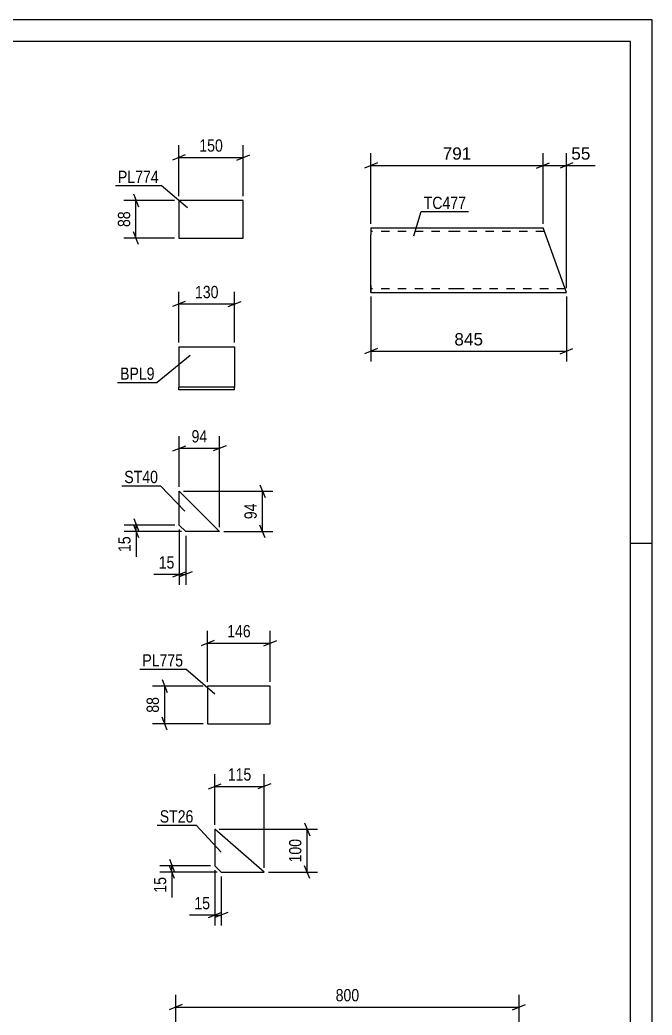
# Model space of a CAD drawing. Header units: millimetres. Extents: x 0 to 594, y 0 to 420.
# Drawn here: x 446.7 to 594, y 188 to 420 of the extents above; entities that cross this region are included whole.
import ezdxf

# ---------------------------------------------------------------- set-up
doc = ezdxf.new("R2010")
doc.units = ezdxf.units.MM
doc.linetypes.add('DXK_LINE_DOT2', pattern=[3.9198, 1.9599, -1.9599])
doc.styles.add('Arial', font='ARIAL.TTF', dxfattribs={"height": 0.2})
doc.styles.add('Arial Narrow', font='ARIALN.TTF', dxfattribs={"height": 0.2})

# ---------------------------------------------------------------- blocks, each defined once
blk = doc.blocks.new('Unknown-284934358-1134')
at = {"color": 5, "linetype": 'Continuous'}
for p, q in [((594, 420), (0, 420)), ((594, 0), (594, 420)), ((589, 415), (5, 415)), ((589, 5), (589, 415)), ((594, 298), (589, 298))]:
    blk.add_line(p, q, dxfattribs=at)
blk = doc.blocks.new('Part-284934358-10150 - 10149')
at = {"color": 2, "linetype": 'Continuous'}
for p, q in [((528.49, 371.5), (528.49, 369.9)), ((528.49, 371.5), (548.49, 371.5)), ((548.59, 371.5), (568.59, 371.5)), ((574.05, 356.5), (568.59, 371.5)), ((528.49, 358.1), (528.49, 369.9)), ((528.49, 356.5), (528.49, 358.1)), ((528.49, 356.5), (548.49, 356.5)), ((548.59, 356.5), (574.05, 356.5))]:
    blk.add_line(p, q, dxfattribs=at)
at = {"color": 7, "linetype": 'DXK_LINE_DOT2'}
for p, q in [((528.49, 371.5), (528.49, 371.04)), ((548.49, 370.7), (528.49, 370.7)), ((568.88, 370.7), (548.59, 370.7)), ((528.49, 358.1), (528.49, 356.63)), ((548.49, 357.3), (528.49, 357.3)), ((573.76, 357.3), (548.59, 357.3))]:
    blk.add_line(p, q, dxfattribs=at)
blk = doc.blocks.new('Part-284934358-7276 - 7275')
at = {"color": 2, "linetype": 'Continuous'}
for p, q in [((498.75, 377.94), (483.73, 377.94)), ((483.73, 377.94), (483.73, 369.14)), ((498.75, 369.14), (498.75, 377.94)), ((483.73, 369.14), (498.75, 369.14))]:
    blk.add_line(p, q, dxfattribs=at)
blk = doc.blocks.new('Part-284934358-7283 - 7282')
at = {"color": 2, "linetype": 'Continuous'}
for p, q in [((483.73, 343.79), (483.73, 334.39)), ((483.73, 343.79), (496.73, 343.79)), ((496.73, 343.79), (496.73, 343.75)), ((496.73, 343.75), (496.73, 334.39)), ((496.73, 334.39), (483.73, 334.39)), ((483.73, 333.84), (483.73, 334.39)), ((496.73, 334.35), (496.73, 334.39)), ((496.73, 333.84), (496.73, 334.35)), ((483.73, 333.79), (483.73, 333.84)), ((496.73, 333.79), (483.73, 333.79)), ((496.73, 333.79), (496.73, 333.84))]:
    blk.add_line(p, q, dxfattribs=at)
at = {"color": 7, "linetype": 'DXK_LINE_DOT2'}
for p, q in [((496.73, 343.79), (496.73, 343.46)), ((483.73, 333.79), (483.73, 333.84)), ((496.73, 333.79), (496.73, 333.84))]:
    blk.add_line(p, q, dxfattribs=at)
blk = doc.blocks.new('Part-284934358-7290 - 7289')
at = {"color": 2, "linetype": 'Continuous'}
for p, q in [((483.82, 310.16), (493.22, 300.76)), ((483.82, 302.26), (483.82, 310.16)), ((485.32, 300.76), (483.82, 302.26)), ((493.22, 300.76), (485.32, 300.76))]:
    blk.add_line(p, q, dxfattribs=at)
blk = doc.blocks.new('Part-284934358-7297 - 7296')
at = {"color": 2, "linetype": 'Continuous'}
for p, q in [((505.03, 264.75), (490.43, 264.75)), ((490.43, 264.75), (490.43, 255.95)), ((505.03, 255.95), (505.03, 264.75)), ((490.43, 255.95), (505.03, 255.95))]:
    blk.add_line(p, q, dxfattribs=at)
blk = doc.blocks.new('Part-284934358-7314 - 7313')
at = {"color": 2, "linetype": 'Continuous'}
for p, q in [((492.13, 231.36), (492.13, 222.86)), ((503.63, 221.36), (492.13, 231.36)), ((492.13, 222.86), (493.63, 221.36)), ((493.63, 221.36), (503.63, 221.36))]:
    blk.add_line(p, q, dxfattribs=at)
blk = doc.blocks.new('StraightDimension-284934358-14151 - 14018')
at = {"color": 7, "linetype": 'Continuous'}
for p, q in [((483.01, 149.33), (483.01, 192.76)), ((563.01, 149.33), (563.01, 192.76)), ((484.51, 190.51), (481.51, 189.31)), ((561.51, 189.31), (564.51, 190.51)), ((483.01, 189.91), (563.01, 189.91))]:
    blk.add_line(p, q, dxfattribs=at)
at = {"color": 0}
blk.add_wipeout([(526.36, 190.66), (526.36, 194.86), (519.67, 194.86), (519.67, 190.66)], dxfattribs=at)
at = {"color": 3, "style": 'Arial Narrow'}
blk.add_text('800', height=2.863, dxfattribs=at).set_placement((520.27, 191.26))
blk = doc.blocks.new('StraightDimension-284934358-10395 - 10149')
at = {"color": 7, "linetype": 'Continuous'}
for p, q in [((528.49, 355.5), (528.49, 340.38)), ((574.05, 355.5), (574.05, 340.38)), ((529.99, 343.38), (526.99, 342.18)), ((572.55, 342.18), (575.55, 343.38)), ((528.49, 342.78), (574.05, 342.78))]:
    blk.add_line(p, q, dxfattribs=at)
at = {"color": 0}
blk.add_wipeout([(555.2, 343.53), (555.2, 347.73), (547.33, 347.73), (547.33, 343.53)], dxfattribs=at)
at = {"color": 3, "style": 'Arial'}
blk.add_text('845', height=2.865, dxfattribs=at).set_placement((547.93, 344.13))
blk = doc.blocks.new('StraightDimension-284934358-10360 - 10149')
at = {"color": 7, "linetype": 'Continuous'}
for p, q in [((568.59, 372.5), (568.59, 388.93)), ((574.05, 357.5), (574.05, 388.93)), ((567.09, 385.48), (570.09, 386.68)), ((568.59, 386.08), (574.05, 386.08)), ((575.55, 386.68), (572.55, 385.48))]:
    blk.add_line(p, q, dxfattribs=at)
at = {"color": 0}
blk.add_wipeout([(580.22, 386.83), (580.22, 391.03), (574.57, 391.03), (574.57, 386.83)], dxfattribs=at)
at = {"color": 7, "linetype": 'Continuous'}
blk.add_line((574.05, 386.08), (580.75, 386.08), dxfattribs=at)
blk.add_line((574.05, 386.08), (580.75, 386.08), dxfattribs=at)
at = {"color": 3, "style": 'Arial'}
blk.add_text('55', height=2.865, dxfattribs=at).set_placement((575.17, 387.43))
blk = doc.blocks.new('StraightDimension-284934358-10361 - 10149')
at = {"color": 7, "linetype": 'Continuous'}
for p, q in [((528.49, 372.5), (528.49, 388.93)), ((568.59, 372.5), (568.59, 388.93)), ((529.99, 386.68), (526.99, 385.48)), ((528.49, 386.08), (568.59, 386.08)), ((567.09, 385.48), (570.09, 386.68))]:
    blk.add_line(p, q, dxfattribs=at)
at = {"color": 0}
blk.add_wipeout([(552.47, 386.83), (552.47, 391.03), (544.6, 391.03), (544.6, 386.83)], dxfattribs=at)
at = {"color": 3, "style": 'Arial'}
blk.add_text('791', height=2.865, dxfattribs=at).set_placement((545.2, 387.43))
blk = doc.blocks.new('StraightDimension-284934358-7861 - 7275')
at = {"color": 7, "linetype": 'Continuous'}
for p, q in [((473.13, 379.44), (474.33, 376.44)), ((482.73, 377.94), (470.88, 377.94)), ((473.73, 369.14), (473.73, 377.94)), ((482.73, 369.14), (470.88, 369.14)), ((474.33, 367.64), (473.13, 370.64))]:
    blk.add_line(p, q, dxfattribs=at)
at = {"color": 0}
blk.add_wipeout([(472.98, 375.97), (468.78, 375.97), (468.78, 371.12), (472.98, 371.12)], dxfattribs=at)
at = {"color": 3, "style": 'Arial Narrow'}
blk.add_text('88', height=2.863, rotation=90.0002, dxfattribs=at).set_placement((472.38, 371.72))
blk = doc.blocks.new('StraightDimension-284934358-7865 - 7275')
at = {"color": 7, "linetype": 'Continuous'}
for p, q in [((483.73, 378.94), (483.73, 390.79)), ((498.75, 378.94), (498.75, 390.79)), ((485.23, 388.54), (482.23, 387.34)), ((483.73, 387.94), (498.75, 387.94)), ((497.25, 387.34), (500.25, 388.54))]:
    blk.add_line(p, q, dxfattribs=at)
at = {"color": 0}
blk.add_wipeout([(494.58, 388.69), (494.58, 392.89), (487.9, 392.89), (487.9, 388.69)], dxfattribs=at)
at = {"color": 3, "style": 'Arial Narrow'}
blk.add_text('150', height=2.863, dxfattribs=at).set_placement((488.5, 389.29))
blk = doc.blocks.new('StraightDimension-284934358-7869 - 7282')
at = {"color": 7, "linetype": 'Continuous'}
for p, q in [((483.73, 344.79), (483.73, 356.64)), ((496.73, 344.79), (496.73, 356.64)), ((485.23, 354.39), (482.23, 353.19)), ((483.73, 353.79), (496.73, 353.79)), ((495.23, 353.19), (498.23, 354.39))]:
    blk.add_line(p, q, dxfattribs=at)
at = {"color": 0}
blk.add_wipeout([(493.58, 354.54), (493.58, 358.74), (486.89, 358.74), (486.89, 354.54)], dxfattribs=at)
at = {"color": 3, "style": 'Arial Narrow'}
blk.add_text('130', height=2.863, dxfattribs=at).set_placement((487.49, 355.14))
blk = doc.blocks.new('StraightDimension-284934358-7881 - 7289')
at = {"color": 7, "linetype": 'Continuous'}
for p, q in [((482.82, 302.26), (470.97, 302.26)), ((473.22, 303.76), (474.42, 300.76)), ((474.42, 299.26), (473.22, 302.26)), ((473.82, 300.76), (473.82, 302.26)), ((484.32, 300.76), (470.97, 300.76))]:
    blk.add_line(p, q, dxfattribs=at)
at = {"color": 0}
blk.add_wipeout([(473.07, 300.24), (468.87, 300.24), (468.87, 295.38), (473.07, 295.38)], dxfattribs=at)
at = {"color": 7, "linetype": 'Continuous'}
blk.add_line((473.82, 300.76), (473.82, 294.86), dxfattribs=at)
blk.add_line((473.82, 300.76), (473.82, 294.86), dxfattribs=at)
at = {"color": 3, "style": 'Arial Narrow'}
blk.add_text('15', height=2.863, rotation=90.0002, dxfattribs=at).set_placement((472.47, 295.98))
blk = doc.blocks.new('StraightDimension-284934358-7873 - 7289')
at = {"color": 7, "linetype": 'Continuous'}
for p, q in [((483.82, 301.26), (483.82, 288.36)), ((485.32, 299.76), (485.32, 288.36)), ((482.32, 290.16), (485.32, 291.36)), ((486.82, 291.36), (483.82, 290.16)), ((483.82, 290.76), (485.32, 290.76))]:
    blk.add_line(p, q, dxfattribs=at)
at = {"color": 0}
blk.add_wipeout([(483.3, 291.51), (483.3, 295.71), (478.44, 295.71), (478.44, 291.51)], dxfattribs=at)
at = {"color": 7, "linetype": 'Continuous'}
blk.add_line((483.82, 290.76), (477.91, 290.76), dxfattribs=at)
blk.add_line((483.82, 290.76), (477.91, 290.76), dxfattribs=at)
at = {"color": 3, "style": 'Arial Narrow'}
blk.add_text('15', height=2.863, dxfattribs=at).set_placement((479.04, 292.11))
blk = doc.blocks.new('StraightDimension-284934358-7885 - 7289')
at = {"color": 7, "linetype": 'Continuous'}
for p, q in [((502.62, 311.66), (503.82, 308.66)), ((484.82, 310.16), (505.62, 310.16)), ((503.22, 300.76), (503.22, 310.16)), ((503.82, 299.26), (502.62, 302.26)), ((494.22, 300.76), (505.62, 300.76))]:
    blk.add_line(p, q, dxfattribs=at)
at = {"color": 0}
blk.add_wipeout([(502.47, 307.89), (498.27, 307.89), (498.27, 303.03), (502.47, 303.03)], dxfattribs=at)
at = {"color": 3, "style": 'Arial Narrow'}
blk.add_text('94', height=2.863, rotation=90.0002, dxfattribs=at).set_placement((501.87, 303.63))
blk = doc.blocks.new('StraightDimension-284934358-7877 - 7289')
at = {"color": 7, "linetype": 'Continuous'}
for p, q in [((483.82, 311.16), (483.82, 323.01)), ((493.22, 301.76), (493.22, 323.01)), ((482.32, 319.56), (485.32, 320.76)), ((483.82, 320.16), (493.22, 320.16)), ((494.72, 320.76), (491.72, 319.56))]:
    blk.add_line(p, q, dxfattribs=at)
at = {"color": 0}
blk.add_wipeout([(490.95, 320.91), (490.95, 325.11), (486.09, 325.11), (486.09, 320.91)], dxfattribs=at)
at = {"color": 3, "style": 'Arial Narrow'}
blk.add_text('94', height=2.863, dxfattribs=at).set_placement((486.69, 321.51))
blk = doc.blocks.new('StraightDimension-284934358-7889 - 7296')
at = {"color": 7, "linetype": 'Continuous'}
for p, q in [((489.43, 264.75), (477.58, 264.75)), ((479.83, 266.25), (481.03, 263.25)), ((480.43, 255.95), (480.43, 264.75)), ((489.43, 255.95), (477.58, 255.95)), ((481.03, 254.45), (479.83, 257.45))]:
    blk.add_line(p, q, dxfattribs=at)
at = {"color": 0}
blk.add_wipeout([(479.68, 262.78), (475.48, 262.78), (475.48, 257.92), (479.68, 257.92)], dxfattribs=at)
at = {"color": 3, "style": 'Arial Narrow'}
blk.add_text('88', height=2.863, rotation=90.0002, dxfattribs=at).set_placement((479.08, 258.52))
blk = doc.blocks.new('StraightDimension-284934358-7893 - 7296')
at = {"color": 7, "linetype": 'Continuous'}
for p, q in [((490.43, 265.75), (490.43, 277.6)), ((505.03, 265.75), (505.03, 277.6)), ((491.93, 275.35), (488.93, 274.15)), ((490.43, 274.75), (505.03, 274.75)), ((503.53, 274.15), (506.53, 275.35))]:
    blk.add_line(p, q, dxfattribs=at)
at = {"color": 0}
blk.add_wipeout([(501.07, 275.5), (501.07, 279.7), (494.39, 279.7), (494.39, 275.5)], dxfattribs=at)
at = {"color": 3, "style": 'Arial Narrow'}
blk.add_text('146', height=2.863, dxfattribs=at).set_placement((494.99, 276.1))
blk = doc.blocks.new('StraightDimension-284934358-7917 - 7313')
at = {"color": 7, "linetype": 'Continuous'}
for p, q in [((513.03, 232.86), (514.23, 229.86)), ((493.13, 231.36), (516.03, 231.36)), ((513.63, 221.36), (513.63, 231.36)), ((514.23, 219.86), (513.03, 222.86)), ((504.63, 221.36), (516.03, 221.36))]:
    blk.add_line(p, q, dxfattribs=at)
at = {"color": 0}
blk.add_wipeout([(512.88, 229.7), (508.68, 229.7), (508.68, 223.02), (512.88, 223.02)], dxfattribs=at)
at = {"color": 3, "style": 'Arial Narrow'}
blk.add_text('100', height=2.863, rotation=90.0002, dxfattribs=at).set_placement((512.28, 223.62))
blk = doc.blocks.new('StraightDimension-284934358-7909 - 7313')
at = {"color": 7, "linetype": 'Continuous'}
for p, q in [((492.13, 232.36), (492.13, 244.21)), ((503.63, 222.36), (503.63, 244.21)), ((490.63, 240.76), (493.63, 241.96)), ((492.13, 241.36), (503.63, 241.36)), ((505.13, 241.96), (502.13, 240.76))]:
    blk.add_line(p, q, dxfattribs=at)
at = {"color": 0}
blk.add_wipeout([(501.22, 242.11), (501.22, 246.31), (494.54, 246.31), (494.54, 242.11)], dxfattribs=at)
at = {"color": 3, "style": 'Arial Narrow'}
blk.add_text('115', height=2.863, dxfattribs=at).set_placement((495.14, 242.71))
blk = doc.blocks.new('StraightDimension-284934358-7913 - 7313')
at = {"color": 7, "linetype": 'Continuous'}
for p, q in [((491.13, 222.86), (479.28, 222.86)), ((481.53, 224.36), (482.73, 221.36)), ((482.73, 219.86), (481.53, 222.86)), ((482.13, 221.36), (482.13, 222.86)), ((492.63, 221.36), (479.28, 221.36))]:
    blk.add_line(p, q, dxfattribs=at)
at = {"color": 0}
blk.add_wipeout([(481.38, 220.84), (477.18, 220.84), (477.18, 215.98), (481.38, 215.98)], dxfattribs=at)
at = {"color": 7, "linetype": 'Continuous'}
blk.add_line((482.13, 221.36), (482.13, 215.45), dxfattribs=at)
blk.add_line((482.13, 221.36), (482.13, 215.45), dxfattribs=at)
at = {"color": 3, "style": 'Arial Narrow'}
blk.add_text('15', height=2.863, rotation=90.0002, dxfattribs=at).set_placement((480.78, 216.58))
blk = doc.blocks.new('StraightDimension-284934358-7905 - 7313')
at = {"color": 7, "linetype": 'Continuous'}
for p, q in [((492.13, 221.86), (492.13, 208.96)), ((493.63, 220.36), (493.63, 208.96)), ((490.63, 210.76), (493.63, 211.96)), ((495.13, 211.96), (492.13, 210.76)), ((492.13, 211.36), (493.63, 211.36))]:
    blk.add_line(p, q, dxfattribs=at)
at = {"color": 0}
blk.add_wipeout([(491.61, 212.11), (491.61, 216.31), (486.75, 216.31), (486.75, 212.11)], dxfattribs=at)
at = {"color": 7, "linetype": 'Continuous'}
blk.add_line((492.13, 211.36), (486.23, 211.36), dxfattribs=at)
blk.add_line((492.13, 211.36), (486.23, 211.36), dxfattribs=at)
at = {"color": 3, "style": 'Arial Narrow'}
blk.add_text('15', height=2.863, dxfattribs=at).set_placement((487.35, 212.71))
blk = doc.blocks.new('Mark-284934358-10158 - 10149')
at = {"color": 0}
blk.add_wipeout([(550.65, 375.93), (550.65, 378.93), (540.79, 378.93), (540.79, 375.93)], dxfattribs=at)
blk.add_wipeout([(550.65, 375.93), (550.65, 378.93), (540.79, 378.93), (540.79, 375.93)], dxfattribs=at)
at = {"color": 30, "linetype": 'Continuous'}
for p, q in [((538.51, 369.69), (540.19, 375.33)), ((540.19, 375.33), (551.25, 375.33))]:
    blk.add_line(p, q, dxfattribs=at)
at = {"color": 3, "style": 'Arial Narrow'}
blk.add_text('TC477', height=2.863, dxfattribs=at).set_placement((540.79, 375.93))
blk = doc.blocks.new('Mark-284934358-8031 - 7275')
at = {"color": 0}
blk.add_wipeout([(479.04, 381.98), (479.04, 384.98), (469.54, 384.98), (469.54, 381.98)], dxfattribs=at)
blk.add_wipeout([(479.04, 381.98), (479.04, 384.98), (469.54, 384.98), (469.54, 381.98)], dxfattribs=at)
at = {"color": 30, "linetype": 'Continuous'}
for p in [(468.94, 381.38), (485.75, 376.16)]:
    blk.add_line(p, (479.64, 381.38), dxfattribs=at)
at = {"color": 3, "style": 'Arial Narrow'}
blk.add_text('PL774', height=2.863, dxfattribs=at).set_placement((469.54, 381.98))
blk = doc.blocks.new('Mark-284934358-8034 - 7282')
at = {"color": 0}
blk.add_wipeout([(478.08, 336.12), (478.08, 339.12), (470.04, 339.12), (470.04, 336.12)], dxfattribs=at)
blk.add_wipeout([(478.08, 336.12), (478.08, 339.12), (470.04, 339.12), (470.04, 336.12)], dxfattribs=at)
at = {"color": 30, "linetype": 'Continuous'}
for p in [(486.36, 341.77), (469.44, 335.52)]:
    blk.add_line(p, (478.68, 335.52), dxfattribs=at)
at = {"color": 3, "style": 'Arial Narrow'}
blk.add_text('BPL9', height=2.863, dxfattribs=at).set_placement((470.04, 336.12))
blk = doc.blocks.new('Mark-284934358-8037 - 7289')
at = {"color": 0}
blk.add_wipeout([(478.88, 312.04), (478.88, 315.04), (471.02, 315.04), (471.02, 312.04)], dxfattribs=at)
blk.add_wipeout([(478.88, 312.04), (478.88, 315.04), (471.02, 315.04), (471.02, 312.04)], dxfattribs=at)
at = {"color": 30, "linetype": 'Continuous'}
for p in [(470.42, 311.44), (485.09, 305.47)]:
    blk.add_line(p, (479.48, 311.44), dxfattribs=at)
at = {"color": 3, "style": 'Arial Narrow'}
blk.add_text('ST40', height=2.863, dxfattribs=at).set_placement((471.02, 312.04))
blk = doc.blocks.new('Mark-284934358-8040 - 7296')
at = {"color": 0}
blk.add_wipeout([(484.72, 269.3), (484.72, 272.3), (475.22, 272.3), (475.22, 269.3)], dxfattribs=at)
blk.add_wipeout([(484.72, 269.3), (484.72, 272.3), (475.22, 272.3), (475.22, 269.3)], dxfattribs=at)
at = {"color": 30, "linetype": 'Continuous'}
for p in [(474.62, 268.7), (492.13, 262.83)]:
    blk.add_line(p, (485.32, 268.7), dxfattribs=at)
at = {"color": 3, "style": 'Arial Narrow'}
blk.add_text('PL775', height=2.863, dxfattribs=at).set_placement((475.22, 269.3))
blk = doc.blocks.new('Mark-284934358-8046 - 7313')
at = {"color": 0}
blk.add_wipeout([(487.13, 232.92), (487.13, 235.92), (479.28, 235.92), (479.28, 232.92)], dxfattribs=at)
blk.add_wipeout([(487.13, 232.92), (487.13, 235.92), (479.28, 235.92), (479.28, 232.92)], dxfattribs=at)
at = {"color": 30, "linetype": 'Continuous'}
for p in [(478.68, 232.32), (493.58, 226.03)]:
    blk.add_line(p, (487.73, 232.32), dxfattribs=at)
at = {"color": 3, "style": 'Arial Narrow'}
blk.add_text('ST26', height=2.863, dxfattribs=at).set_placement((479.28, 232.92))

msp = doc.modelspace()

# ---------------------------------------------------------------- block references
for name in ['Unknown-284934358-1134', 'Part-284934358-7276 - 7275', 'Part-284934358-10150 - 10149', 'Part-284934358-7283 - 7282', 'Part-284934358-7290 - 7289', 'Part-284934358-7297 - 7296', 'Part-284934358-7314 - 7313']:
    msp.add_blockref(name, (0, 0))

# ---------------------------------------------------------------- next in the draw order: block references
for name in ['StraightDimension-284934358-10360 - 10149', 'StraightDimension-284934358-7861 - 7275', 'StraightDimension-284934358-7869 - 7282', 'StraightDimension-284934358-10395 - 10149', 'Mark-284934358-8034 - 7282', 'StraightDimension-284934358-7881 - 7289', 'StraightDimension-284934358-7889 - 7296', 'StraightDimension-284934358-7917 - 7313', 'StraightDimension-284934358-14151 - 14018']:
    msp.add_blockref(name, (0, 0))

# ---------------------------------------------------------------- next in the draw order: block references
for name in ['StraightDimension-284934358-7865 - 7275', 'StraightDimension-284934358-10361 - 10149', 'StraightDimension-284934358-7873 - 7289', 'StraightDimension-284934358-7893 - 7296', 'StraightDimension-284934358-7909 - 7313']:
    msp.add_blockref(name, (0, 0))

# ---------------------------------------------------------------- next in the draw order: block references
for name in ['Mark-284934358-8031 - 7275', 'Mark-284934358-10158 - 10149', 'StraightDimension-284934358-7885 - 7289', 'Mark-284934358-8040 - 7296', 'Mark-284934358-8046 - 7313', 'StraightDimension-284934358-7913 - 7313']:
    msp.add_blockref(name, (0, 0))

# ---------------------------------------------------------------- next in the draw order: block references
for name in ['StraightDimension-284934358-7877 - 7289', 'StraightDimension-284934358-7905 - 7313']:
    msp.add_blockref(name, (0, 0))

# ---------------------------------------------------------------- next in the draw order: block references
msp.add_blockref('Mark-284934358-8037 - 7289', (0, 0))

doc.saveas('drawing.dxf')
